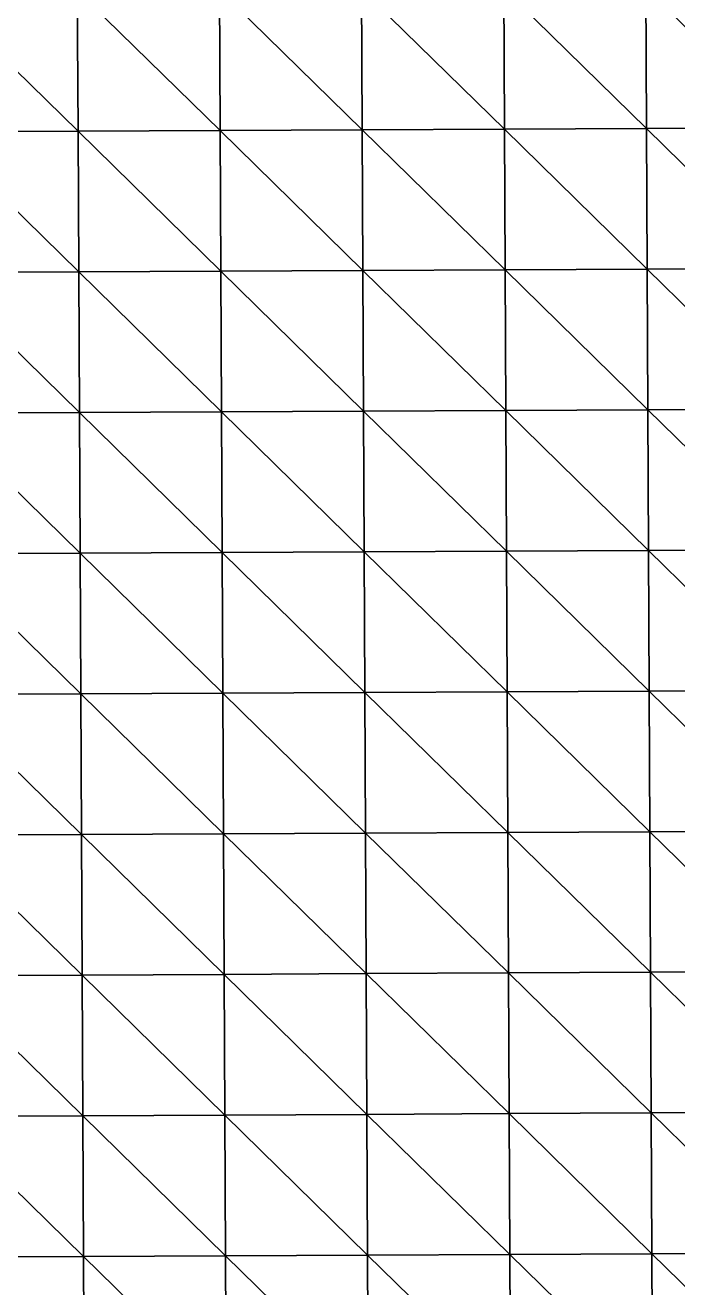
# Model space of a CAD drawing. Extents: x -372 to 678, y -263 to 741.
# Drawn here: x 445.8 to 503.5, y 326.4 to 438 of the extents above; entities that cross this region are included whole.
import ezdxf

# ---------------------------------------------------------------- set-up
doc = ezdxf.new("R2010")
doc.units = 0
doc.header["$LTSCALE"] = 0.0254
doc.layers.get('0').update_dxf_attribs({"linetype": 'CONTINUOUS'})
doc.layers.add('LOCATION_SNAPSHOT', color=144, linetype='CONTINUOUS')
doc.layers.add('LOCATION_TERRAIN', color=36, linetype='CONTINUOUS')

# ---------------------------------------------------------------- blocks, each defined once
blk = doc.blocks.new('LOCATION_SNAPSHOT_1')
at = {"color": 8}
mesh = blk.add_polyface(dxfattribs=at)
corners = [(-63.49, 214.77), (675.12, 740.67), (-66.01, 737.09), (677.64, 218.35)]
mesh.append_faces([[corners[k] for k in face] for face in [(0, 1, 2), (1, 0, 3)]], dxfattribs={"vtx0": -1, "color": 8})
blk = doc.blocks.new('LOCATION_TERRAIN_1')
at = {"color": 8}
mesh = blk.add_polyface(dxfattribs=at)
corners = [(450.51, 428.67, 11.83), (450.45, 441.11, 11.66), (437.89, 441.05, 11.6)]
mesh.append_faces([[corners[k] for k in face] for face in [(0, 1, 2)]], dxfattribs={"color": 8})
mesh = blk.add_polyface(dxfattribs=at)
corners = [(450.51, 428.67, 11.83), (437.89, 441.05, 11.6), (437.95, 428.61, 12.09)]
mesh.append_faces([[corners[k] for k in face] for face in [(0, 1, 2)]], dxfattribs={"color": 8})
mesh = blk.add_polyface(dxfattribs=at)
corners = [(463.07, 428.73, 11.57), (463.01, 441.17, 11.73), (450.45, 441.11, 11.66)]
mesh.append_faces([[corners[k] for k in face] for face in [(0, 1, 2)]], dxfattribs={"color": 8})
mesh = blk.add_polyface(dxfattribs=at)
corners = [(463.07, 428.73, 11.57), (450.45, 441.11, 11.66), (450.51, 428.67, 11.83)]
mesh.append_faces([[corners[k] for k in face] for face in [(0, 1, 2)]], dxfattribs={"color": 8})
mesh = blk.add_polyface(dxfattribs=at)
corners = [(475.63, 428.79, 11.47), (475.57, 441.23, 11.95), (463.01, 441.17, 11.73)]
mesh.append_faces([[corners[k] for k in face] for face in [(0, 1, 2)]], dxfattribs={"color": 8})
mesh = blk.add_polyface(dxfattribs=at)
corners = [(475.63, 428.79, 11.47), (463.01, 441.17, 11.73), (463.07, 428.73, 11.57)]
mesh.append_faces([[corners[k] for k in face] for face in [(0, 1, 2)]], dxfattribs={"color": 8})
mesh = blk.add_polyface(dxfattribs=at)
corners = [(488.2, 428.85, 11.54), (488.14, 441.29, 12.35), (475.57, 441.23, 11.95)]
mesh.append_faces([[corners[k] for k in face] for face in [(0, 1, 2)]], dxfattribs={"color": 8})
mesh = blk.add_polyface(dxfattribs=at)
corners = [(488.2, 428.85, 11.54), (475.57, 441.23, 11.95), (475.63, 428.79, 11.47)]
mesh.append_faces([[corners[k] for k in face] for face in [(0, 1, 2)]], dxfattribs={"color": 8})
mesh = blk.add_polyface(dxfattribs=at)
corners = [(500.76, 428.91, 11.6), (500.7, 441.35, 12.74), (488.14, 441.29, 12.35)]
mesh.append_faces([[corners[k] for k in face] for face in [(0, 1, 2)]], dxfattribs={"color": 8})
mesh = blk.add_polyface(dxfattribs=at)
corners = [(500.76, 428.91, 11.6), (488.14, 441.29, 12.35), (488.2, 428.85, 11.54)]
mesh.append_faces([[corners[k] for k in face] for face in [(0, 1, 2)]], dxfattribs={"color": 8})
mesh = blk.add_polyface(dxfattribs=at)
corners = [(513.32, 428.97, 11.88), (513.26, 441.41, 13.15), (500.7, 441.35, 12.74)]
mesh.append_faces([[corners[k] for k in face] for face in [(0, 1, 2)]], dxfattribs={"color": 8})
mesh = blk.add_polyface(dxfattribs=at)
corners = [(513.32, 428.97, 11.88), (500.7, 441.35, 12.74), (500.76, 428.91, 11.6)]
mesh.append_faces([[corners[k] for k in face] for face in [(0, 1, 2)]], dxfattribs={"color": 8})
mesh = blk.add_polyface(dxfattribs=at)
corners = [(463.13, 416.3, 11.41), (463.07, 428.73, 11.57), (450.51, 428.67, 11.83)]
mesh.append_faces([[corners[k] for k in face] for face in [(0, 1, 2)]], dxfattribs={"color": 8})
mesh = blk.add_polyface(dxfattribs=at)
corners = [(475.69, 416.36, 10.98), (475.63, 428.79, 11.47), (463.07, 428.73, 11.57)]
mesh.append_faces([[corners[k] for k in face] for face in [(0, 1, 2)]], dxfattribs={"color": 8})
mesh = blk.add_polyface(dxfattribs=at)
corners = [(475.69, 416.36, 10.98), (463.07, 428.73, 11.57), (463.13, 416.3, 11.41)]
mesh.append_faces([[corners[k] for k in face] for face in [(0, 1, 2)]], dxfattribs={"color": 8})
mesh = blk.add_polyface(dxfattribs=at)
corners = [(488.26, 416.42, 10.73), (488.2, 428.85, 11.54), (475.63, 428.79, 11.47)]
mesh.append_faces([[corners[k] for k in face] for face in [(0, 1, 2)]], dxfattribs={"color": 8})
mesh = blk.add_polyface(dxfattribs=at)
corners = [(488.26, 416.42, 10.73), (475.63, 428.79, 11.47), (475.69, 416.36, 10.98)]
mesh.append_faces([[corners[k] for k in face] for face in [(0, 1, 2)]], dxfattribs={"color": 8})
mesh = blk.add_polyface(dxfattribs=at)
corners = [(500.82, 416.48, 10.47), (500.76, 428.91, 11.6), (488.2, 428.85, 11.54)]
mesh.append_faces([[corners[k] for k in face] for face in [(0, 1, 2)]], dxfattribs={"color": 8})
mesh = blk.add_polyface(dxfattribs=at)
corners = [(500.82, 416.48, 10.47), (488.2, 428.85, 11.54), (488.26, 416.42, 10.73)]
mesh.append_faces([[corners[k] for k in face] for face in [(0, 1, 2)]], dxfattribs={"color": 8})
mesh = blk.add_polyface(dxfattribs=at)
corners = [(513.38, 416.54, 10.61), (513.32, 428.97, 11.88), (500.76, 428.91, 11.6)]
mesh.append_faces([[corners[k] for k in face] for face in [(0, 1, 2)]], dxfattribs={"color": 8})
mesh = blk.add_polyface(dxfattribs=at)
corners = [(513.38, 416.54, 10.61), (500.76, 428.91, 11.6), (500.82, 416.48, 10.47)]
mesh.append_faces([[corners[k] for k in face] for face in [(0, 1, 2)]], dxfattribs={"color": 8})
mesh = blk.add_polyface(dxfattribs=at)
corners = [(450.57, 416.23, 12), (450.51, 428.67, 11.83), (437.95, 428.61, 12.09)]
mesh.append_faces([[corners[k] for k in face] for face in [(0, 1, 2)]], dxfattribs={"color": 8})
mesh = blk.add_polyface(dxfattribs=at)
corners = [(450.57, 416.23, 12), (437.95, 428.61, 12.09), (438.01, 416.17, 12.58)]
mesh.append_faces([[corners[k] for k in face] for face in [(0, 1, 2)]], dxfattribs={"color": 8})
mesh = blk.add_polyface(dxfattribs=at)
corners = [(463.13, 416.3, 11.41), (450.51, 428.67, 11.83), (450.57, 416.23, 12)]
mesh.append_faces([[corners[k] for k in face] for face in [(0, 1, 2)]], dxfattribs={"color": 8})
mesh = blk.add_polyface(dxfattribs=at)
corners = [(488.32, 403.98, 11.31), (488.26, 416.42, 10.73), (475.69, 416.36, 10.98)]
mesh.append_faces([[corners[k] for k in face] for face in [(0, 1, 2)]], dxfattribs={"color": 8})
mesh = blk.add_polyface(dxfattribs=at)
corners = [(500.88, 404.04, 10.98), (500.82, 416.48, 10.47), (488.26, 416.42, 10.73)]
mesh.append_faces([[corners[k] for k in face] for face in [(0, 1, 2)]], dxfattribs={"color": 8})
mesh = blk.add_polyface(dxfattribs=at)
corners = [(500.88, 404.04, 10.98), (488.26, 416.42, 10.73), (488.32, 403.98, 11.31)]
mesh.append_faces([[corners[k] for k in face] for face in [(0, 1, 2)]], dxfattribs={"color": 8})
mesh = blk.add_polyface(dxfattribs=at)
corners = [(513.44, 404.1, 10.98), (513.38, 416.54, 10.61), (500.82, 416.48, 10.47)]
mesh.append_faces([[corners[k] for k in face] for face in [(0, 1, 2)]], dxfattribs={"color": 8})
mesh = blk.add_polyface(dxfattribs=at)
corners = [(513.44, 404.1, 10.98), (500.82, 416.48, 10.47), (500.88, 404.04, 10.98)]
mesh.append_faces([[corners[k] for k in face] for face in [(0, 1, 2)]], dxfattribs={"color": 8})
mesh = blk.add_polyface(dxfattribs=at)
corners = [(450.63, 403.8, 12.54), (450.57, 416.23, 12), (438.01, 416.17, 12.58)]
mesh.append_faces([[corners[k] for k in face] for face in [(0, 1, 2)]], dxfattribs={"color": 8})
mesh = blk.add_polyface(dxfattribs=at)
corners = [(450.63, 403.8, 12.54), (438.01, 416.17, 12.58), (438.07, 403.74, 13.03)]
mesh.append_faces([[corners[k] for k in face] for face in [(0, 1, 2)]], dxfattribs={"color": 8})
mesh = blk.add_polyface(dxfattribs=at)
corners = [(463.19, 403.86, 12.05), (463.13, 416.3, 11.41), (450.57, 416.23, 12)]
mesh.append_faces([[corners[k] for k in face] for face in [(0, 1, 2)]], dxfattribs={"color": 8})
mesh = blk.add_polyface(dxfattribs=at)
corners = [(463.19, 403.86, 12.05), (450.57, 416.23, 12), (450.63, 403.8, 12.54)]
mesh.append_faces([[corners[k] for k in face] for face in [(0, 1, 2)]], dxfattribs={"color": 8})
mesh = blk.add_polyface(dxfattribs=at)
corners = [(475.75, 403.92, 11.64), (475.69, 416.36, 10.98), (463.13, 416.3, 11.41)]
mesh.append_faces([[corners[k] for k in face] for face in [(0, 1, 2)]], dxfattribs={"color": 8})
mesh = blk.add_polyface(dxfattribs=at)
corners = [(475.75, 403.92, 11.64), (463.13, 416.3, 11.41), (463.19, 403.86, 12.05)]
mesh.append_faces([[corners[k] for k in face] for face in [(0, 1, 2)]], dxfattribs={"color": 8})
mesh = blk.add_polyface(dxfattribs=at)
corners = [(488.32, 403.98, 11.31), (475.69, 416.36, 10.98), (475.75, 403.92, 11.64)]
mesh.append_faces([[corners[k] for k in face] for face in [(0, 1, 2)]], dxfattribs={"color": 8})
mesh = blk.add_polyface(dxfattribs=at)
corners = [(450.69, 391.36, 13.2), (450.63, 403.8, 12.54), (438.07, 403.74, 13.03)]
mesh.append_faces([[corners[k] for k in face] for face in [(0, 1, 2)]], dxfattribs={"color": 8})
mesh = blk.add_polyface(dxfattribs=at)
corners = [(450.69, 391.36, 13.2), (438.07, 403.74, 13.03), (438.13, 391.3, 13.47)]
mesh.append_faces([[corners[k] for k in face] for face in [(0, 1, 2)]], dxfattribs={"color": 8})
mesh = blk.add_polyface(dxfattribs=at)
corners = [(463.25, 391.42, 12.92), (463.19, 403.86, 12.05), (450.63, 403.8, 12.54)]
mesh.append_faces([[corners[k] for k in face] for face in [(0, 1, 2)]], dxfattribs={"color": 8})
mesh = blk.add_polyface(dxfattribs=at)
corners = [(463.25, 391.42, 12.92), (450.63, 403.8, 12.54), (450.69, 391.36, 13.2)]
mesh.append_faces([[corners[k] for k in face] for face in [(0, 1, 2)]], dxfattribs={"color": 8})
mesh = blk.add_polyface(dxfattribs=at)
corners = [(475.81, 391.48, 12.62), (475.75, 403.92, 11.64), (463.19, 403.86, 12.05)]
mesh.append_faces([[corners[k] for k in face] for face in [(0, 1, 2)]], dxfattribs={"color": 8})
mesh = blk.add_polyface(dxfattribs=at)
corners = [(475.81, 391.48, 12.62), (463.19, 403.86, 12.05), (463.25, 391.42, 12.92)]
mesh.append_faces([[corners[k] for k in face] for face in [(0, 1, 2)]], dxfattribs={"color": 8})
mesh = blk.add_polyface(dxfattribs=at)
corners = [(488.38, 391.54, 12.29), (488.32, 403.98, 11.31), (475.75, 403.92, 11.64)]
mesh.append_faces([[corners[k] for k in face] for face in [(0, 1, 2)]], dxfattribs={"color": 8})
mesh = blk.add_polyface(dxfattribs=at)
corners = [(488.38, 391.54, 12.29), (475.75, 403.92, 11.64), (475.81, 391.48, 12.62)]
mesh.append_faces([[corners[k] for k in face] for face in [(0, 1, 2)]], dxfattribs={"color": 8})
mesh = blk.add_polyface(dxfattribs=at)
corners = [(500.94, 391.6, 11.96), (500.88, 404.04, 10.98), (488.32, 403.98, 11.31)]
mesh.append_faces([[corners[k] for k in face] for face in [(0, 1, 2)]], dxfattribs={"color": 8})
mesh = blk.add_polyface(dxfattribs=at)
corners = [(500.94, 391.6, 11.96), (488.32, 403.98, 11.31), (488.38, 391.54, 12.29)]
mesh.append_faces([[corners[k] for k in face] for face in [(0, 1, 2)]], dxfattribs={"color": 8})
mesh = blk.add_polyface(dxfattribs=at)
corners = [(513.5, 391.67, 11.82), (513.44, 404.1, 10.98), (500.88, 404.04, 10.98)]
mesh.append_faces([[corners[k] for k in face] for face in [(0, 1, 2)]], dxfattribs={"color": 8})
mesh = blk.add_polyface(dxfattribs=at)
corners = [(513.5, 391.67, 11.82), (500.88, 404.04, 10.98), (500.94, 391.6, 11.96)]
mesh.append_faces([[corners[k] for k in face] for face in [(0, 1, 2)]], dxfattribs={"color": 8})
mesh = blk.add_polyface(dxfattribs=at)
corners = [(450.75, 378.93, 13.86), (450.69, 391.36, 13.2), (438.13, 391.3, 13.47)]
mesh.append_faces([[corners[k] for k in face] for face in [(0, 1, 2)]], dxfattribs={"color": 8})
mesh = blk.add_polyface(dxfattribs=at)
corners = [(450.75, 378.93, 13.86), (438.13, 391.3, 13.47), (438.19, 378.87, 13.91)]
mesh.append_faces([[corners[k] for k in face] for face in [(0, 1, 2)]], dxfattribs={"color": 8})
mesh = blk.add_polyface(dxfattribs=at)
corners = [(463.31, 378.99, 13.8), (463.25, 391.42, 12.92), (450.69, 391.36, 13.2)]
mesh.append_faces([[corners[k] for k in face] for face in [(0, 1, 2)]], dxfattribs={"color": 8})
mesh = blk.add_polyface(dxfattribs=at)
corners = [(463.31, 378.99, 13.8), (450.69, 391.36, 13.2), (450.75, 378.93, 13.86)]
mesh.append_faces([[corners[k] for k in face] for face in [(0, 1, 2)]], dxfattribs={"color": 8})
mesh = blk.add_polyface(dxfattribs=at)
corners = [(475.87, 379.05, 13.61), (475.81, 391.48, 12.62), (463.25, 391.42, 12.92)]
mesh.append_faces([[corners[k] for k in face] for face in [(0, 1, 2)]], dxfattribs={"color": 8})
mesh = blk.add_polyface(dxfattribs=at)
corners = [(475.87, 379.05, 13.61), (463.25, 391.42, 12.92), (463.31, 378.99, 13.8)]
mesh.append_faces([[corners[k] for k in face] for face in [(0, 1, 2)]], dxfattribs={"color": 8})
mesh = blk.add_polyface(dxfattribs=at)
corners = [(488.44, 379.11, 13.28), (488.38, 391.54, 12.29), (475.81, 391.48, 12.62)]
mesh.append_faces([[corners[k] for k in face] for face in [(0, 1, 2)]], dxfattribs={"color": 8})
mesh = blk.add_polyface(dxfattribs=at)
corners = [(488.44, 379.11, 13.28), (475.81, 391.48, 12.62), (475.87, 379.05, 13.61)]
mesh.append_faces([[corners[k] for k in face] for face in [(0, 1, 2)]], dxfattribs={"color": 8})
mesh = blk.add_polyface(dxfattribs=at)
corners = [(501, 379.17, 12.95), (500.94, 391.6, 11.96), (488.38, 391.54, 12.29)]
mesh.append_faces([[corners[k] for k in face] for face in [(0, 1, 2)]], dxfattribs={"color": 8})
mesh = blk.add_polyface(dxfattribs=at)
corners = [(501, 379.17, 12.95), (488.38, 391.54, 12.29), (488.44, 379.11, 13.28)]
mesh.append_faces([[corners[k] for k in face] for face in [(0, 1, 2)]], dxfattribs={"color": 8})
mesh = blk.add_polyface(dxfattribs=at)
corners = [(513.56, 379.23, 12.66), (513.5, 391.67, 11.82), (500.94, 391.6, 11.96)]
mesh.append_faces([[corners[k] for k in face] for face in [(0, 1, 2)]], dxfattribs={"color": 8})
mesh = blk.add_polyface(dxfattribs=at)
corners = [(513.56, 379.23, 12.66), (500.94, 391.6, 11.96), (501, 379.17, 12.95)]
mesh.append_faces([[corners[k] for k in face] for face in [(0, 1, 2)]], dxfattribs={"color": 8})
mesh = blk.add_polyface(dxfattribs=at)
corners = [(450.81, 366.49, 13.3), (450.75, 378.93, 13.86), (438.19, 378.87, 13.91)]
mesh.append_faces([[corners[k] for k in face] for face in [(0, 1, 2)]], dxfattribs={"color": 8})
mesh = blk.add_polyface(dxfattribs=at)
corners = [(450.81, 366.49, 13.3), (438.19, 378.87, 13.91), (438.25, 366.43, 12.99)]
mesh.append_faces([[corners[k] for k in face] for face in [(0, 1, 2)]], dxfattribs={"color": 8})
mesh = blk.add_polyface(dxfattribs=at)
corners = [(463.37, 366.55, 13.62), (463.31, 378.99, 13.8), (450.75, 378.93, 13.86)]
mesh.append_faces([[corners[k] for k in face] for face in [(0, 1, 2)]], dxfattribs={"color": 8})
mesh = blk.add_polyface(dxfattribs=at)
corners = [(463.37, 366.55, 13.62), (450.75, 378.93, 13.86), (450.81, 366.49, 13.3)]
mesh.append_faces([[corners[k] for k in face] for face in [(0, 1, 2)]], dxfattribs={"color": 8})
mesh = blk.add_polyface(dxfattribs=at)
corners = [(475.93, 366.61, 13.75), (475.87, 379.05, 13.61), (463.31, 378.99, 13.8)]
mesh.append_faces([[corners[k] for k in face] for face in [(0, 1, 2)]], dxfattribs={"color": 8})
mesh = blk.add_polyface(dxfattribs=at)
corners = [(475.93, 366.61, 13.75), (463.31, 378.99, 13.8), (463.37, 366.55, 13.62)]
mesh.append_faces([[corners[k] for k in face] for face in [(0, 1, 2)]], dxfattribs={"color": 8})
mesh = blk.add_polyface(dxfattribs=at)
corners = [(488.5, 366.67, 13.65), (488.44, 379.11, 13.28), (475.87, 379.05, 13.61)]
mesh.append_faces([[corners[k] for k in face] for face in [(0, 1, 2)]], dxfattribs={"color": 8})
mesh = blk.add_polyface(dxfattribs=at)
corners = [(488.5, 366.67, 13.65), (475.87, 379.05, 13.61), (475.93, 366.61, 13.75)]
mesh.append_faces([[corners[k] for k in face] for face in [(0, 1, 2)]], dxfattribs={"color": 8})
mesh = blk.add_polyface(dxfattribs=at)
corners = [(501.06, 366.73, 13.56), (501, 379.17, 12.95), (488.44, 379.11, 13.28)]
mesh.append_faces([[corners[k] for k in face] for face in [(0, 1, 2)]], dxfattribs={"color": 8})
mesh = blk.add_polyface(dxfattribs=at)
corners = [(501.06, 366.73, 13.56), (488.44, 379.11, 13.28), (488.5, 366.67, 13.65)]
mesh.append_faces([[corners[k] for k in face] for face in [(0, 1, 2)]], dxfattribs={"color": 8})
mesh = blk.add_polyface(dxfattribs=at)
corners = [(513.62, 366.79, 13.22), (513.56, 379.23, 12.66), (501, 379.17, 12.95)]
mesh.append_faces([[corners[k] for k in face] for face in [(0, 1, 2)]], dxfattribs={"color": 8})
mesh = blk.add_polyface(dxfattribs=at)
corners = [(513.62, 366.79, 13.22), (501, 379.17, 12.95), (501.06, 366.73, 13.56)]
mesh.append_faces([[corners[k] for k in face] for face in [(0, 1, 2)]], dxfattribs={"color": 8})
mesh = blk.add_polyface(dxfattribs=at)
corners = [(450.87, 354.05, 12.31), (450.81, 366.49, 13.3), (438.25, 366.43, 12.99)]
mesh.append_faces([[corners[k] for k in face] for face in [(0, 1, 2)]], dxfattribs={"color": 8})
mesh = blk.add_polyface(dxfattribs=at)
corners = [(450.87, 354.05, 12.31), (438.25, 366.43, 12.99), (438.31, 353.99, 11.56)]
mesh.append_faces([[corners[k] for k in face] for face in [(0, 1, 2)]], dxfattribs={"color": 8})
mesh = blk.add_polyface(dxfattribs=at)
corners = [(463.43, 354.11, 13.07), (463.37, 366.55, 13.62), (450.81, 366.49, 13.3)]
mesh.append_faces([[corners[k] for k in face] for face in [(0, 1, 2)]], dxfattribs={"color": 8})
mesh = blk.add_polyface(dxfattribs=at)
corners = [(463.43, 354.11, 13.07), (450.81, 366.49, 13.3), (450.87, 354.05, 12.31)]
mesh.append_faces([[corners[k] for k in face] for face in [(0, 1, 2)]], dxfattribs={"color": 8})
mesh = blk.add_polyface(dxfattribs=at)
corners = [(475.99, 354.18, 13.57), (475.93, 366.61, 13.75), (463.37, 366.55, 13.62)]
mesh.append_faces([[corners[k] for k in face] for face in [(0, 1, 2)]], dxfattribs={"color": 8})
mesh = blk.add_polyface(dxfattribs=at)
corners = [(475.99, 354.18, 13.57), (463.37, 366.55, 13.62), (463.43, 354.11, 13.07)]
mesh.append_faces([[corners[k] for k in face] for face in [(0, 1, 2)]], dxfattribs={"color": 8})
mesh = blk.add_polyface(dxfattribs=at)
corners = [(488.56, 354.24, 13.81), (488.5, 366.67, 13.65), (475.93, 366.61, 13.75)]
mesh.append_faces([[corners[k] for k in face] for face in [(0, 1, 2)]], dxfattribs={"color": 8})
mesh = blk.add_polyface(dxfattribs=at)
corners = [(488.56, 354.24, 13.81), (475.93, 366.61, 13.75), (475.99, 354.18, 13.57)]
mesh.append_faces([[corners[k] for k in face] for face in [(0, 1, 2)]], dxfattribs={"color": 8})
mesh = blk.add_polyface(dxfattribs=at)
corners = [(501.12, 354.3, 14.04), (501.06, 366.73, 13.56), (488.5, 366.67, 13.65)]
mesh.append_faces([[corners[k] for k in face] for face in [(0, 1, 2)]], dxfattribs={"color": 8})
mesh = blk.add_polyface(dxfattribs=at)
corners = [(501.12, 354.3, 14.04), (488.5, 366.67, 13.65), (488.56, 354.24, 13.81)]
mesh.append_faces([[corners[k] for k in face] for face in [(0, 1, 2)]], dxfattribs={"color": 8})
mesh = blk.add_polyface(dxfattribs=at)
corners = [(513.68, 354.36, 13.69), (513.62, 366.79, 13.22), (501.06, 366.73, 13.56)]
mesh.append_faces([[corners[k] for k in face] for face in [(0, 1, 2)]], dxfattribs={"color": 8})
mesh = blk.add_polyface(dxfattribs=at)
corners = [(513.68, 354.36, 13.69), (501.06, 366.73, 13.56), (501.12, 354.3, 14.04)]
mesh.append_faces([[corners[k] for k in face] for face in [(0, 1, 2)]], dxfattribs={"color": 8})
mesh = blk.add_polyface(dxfattribs=at)
corners = [(450.93, 341.62, 11.33), (450.87, 354.05, 12.31), (438.31, 353.99, 11.56)]
mesh.append_faces([[corners[k] for k in face] for face in [(0, 1, 2)]], dxfattribs={"color": 8})
mesh = blk.add_polyface(dxfattribs=at)
corners = [(450.93, 341.62, 11.33), (438.31, 353.99, 11.56), (438.37, 341.56, 10.14)]
mesh.append_faces([[corners[k] for k in face] for face in [(0, 1, 2)]], dxfattribs={"color": 8})
mesh = blk.add_polyface(dxfattribs=at)
corners = [(463.49, 341.68, 12.51), (463.43, 354.11, 13.07), (450.87, 354.05, 12.31)]
mesh.append_faces([[corners[k] for k in face] for face in [(0, 1, 2)]], dxfattribs={"color": 8})
mesh = blk.add_polyface(dxfattribs=at)
corners = [(463.49, 341.68, 12.51), (450.87, 354.05, 12.31), (450.93, 341.62, 11.33)]
mesh.append_faces([[corners[k] for k in face] for face in [(0, 1, 2)]], dxfattribs={"color": 8})
mesh = blk.add_polyface(dxfattribs=at)
corners = [(476.05, 341.74, 13.4), (475.99, 354.18, 13.57), (463.43, 354.11, 13.07)]
mesh.append_faces([[corners[k] for k in face] for face in [(0, 1, 2)]], dxfattribs={"color": 8})
mesh = blk.add_polyface(dxfattribs=at)
corners = [(476.05, 341.74, 13.4), (463.43, 354.11, 13.07), (463.49, 341.68, 12.51)]
mesh.append_faces([[corners[k] for k in face] for face in [(0, 1, 2)]], dxfattribs={"color": 8})
mesh = blk.add_polyface(dxfattribs=at)
corners = [(488.62, 341.8, 13.96), (488.56, 354.24, 13.81), (475.99, 354.18, 13.57)]
mesh.append_faces([[corners[k] for k in face] for face in [(0, 1, 2)]], dxfattribs={"color": 8})
mesh = blk.add_polyface(dxfattribs=at)
corners = [(488.62, 341.8, 13.96), (475.99, 354.18, 13.57), (476.05, 341.74, 13.4)]
mesh.append_faces([[corners[k] for k in face] for face in [(0, 1, 2)]], dxfattribs={"color": 8})
mesh = blk.add_polyface(dxfattribs=at)
corners = [(501.18, 341.86, 14.52), (501.12, 354.3, 14.04), (488.56, 354.24, 13.81)]
mesh.append_faces([[corners[k] for k in face] for face in [(0, 1, 2)]], dxfattribs={"color": 8})
mesh = blk.add_polyface(dxfattribs=at)
corners = [(501.18, 341.86, 14.52), (488.56, 354.24, 13.81), (488.62, 341.8, 13.96)]
mesh.append_faces([[corners[k] for k in face] for face in [(0, 1, 2)]], dxfattribs={"color": 8})
mesh = blk.add_polyface(dxfattribs=at)
corners = [(513.74, 341.92, 14.15), (513.68, 354.36, 13.69), (501.12, 354.3, 14.04)]
mesh.append_faces([[corners[k] for k in face] for face in [(0, 1, 2)]], dxfattribs={"color": 8})
mesh = blk.add_polyface(dxfattribs=at)
corners = [(513.74, 341.92, 14.15), (501.12, 354.3, 14.04), (501.18, 341.86, 14.52)]
mesh.append_faces([[corners[k] for k in face] for face in [(0, 1, 2)]], dxfattribs={"color": 8})
mesh = blk.add_polyface(dxfattribs=at)
corners = [(450.99, 329.18, 10.68), (450.93, 341.62, 11.33), (438.37, 341.56, 10.14)]
mesh.append_faces([[corners[k] for k in face] for face in [(0, 1, 2)]], dxfattribs={"color": 8})
mesh = blk.add_polyface(dxfattribs=at)
corners = [(463.55, 329.24, 11.93), (463.49, 341.68, 12.51), (450.93, 341.62, 11.33)]
mesh.append_faces([[corners[k] for k in face] for face in [(0, 1, 2)]], dxfattribs={"color": 8})
mesh = blk.add_polyface(dxfattribs=at)
corners = [(463.55, 329.24, 11.93), (450.93, 341.62, 11.33), (450.99, 329.18, 10.68)]
mesh.append_faces([[corners[k] for k in face] for face in [(0, 1, 2)]], dxfattribs={"color": 8})
mesh = blk.add_polyface(dxfattribs=at)
corners = [(476.11, 329.3, 12.85), (476.05, 341.74, 13.4), (463.49, 341.68, 12.51)]
mesh.append_faces([[corners[k] for k in face] for face in [(0, 1, 2)]], dxfattribs={"color": 8})
mesh = blk.add_polyface(dxfattribs=at)
corners = [(476.11, 329.3, 12.85), (463.49, 341.68, 12.51), (463.55, 329.24, 11.93)]
mesh.append_faces([[corners[k] for k in face] for face in [(0, 1, 2)]], dxfattribs={"color": 8})
mesh = blk.add_polyface(dxfattribs=at)
corners = [(488.68, 329.36, 13.44), (488.62, 341.8, 13.96), (476.05, 341.74, 13.4)]
mesh.append_faces([[corners[k] for k in face] for face in [(0, 1, 2)]], dxfattribs={"color": 8})
mesh = blk.add_polyface(dxfattribs=at)
corners = [(488.68, 329.36, 13.44), (476.05, 341.74, 13.4), (476.11, 329.3, 12.85)]
mesh.append_faces([[corners[k] for k in face] for face in [(0, 1, 2)]], dxfattribs={"color": 8})
mesh = blk.add_polyface(dxfattribs=at)
corners = [(501.24, 329.42, 14.02), (501.18, 341.86, 14.52), (488.62, 341.8, 13.96)]
mesh.append_faces([[corners[k] for k in face] for face in [(0, 1, 2)]], dxfattribs={"color": 8})
mesh = blk.add_polyface(dxfattribs=at)
corners = [(501.24, 329.42, 14.02), (488.62, 341.8, 13.96), (488.68, 329.36, 13.44)]
mesh.append_faces([[corners[k] for k in face] for face in [(0, 1, 2)]], dxfattribs={"color": 8})
mesh = blk.add_polyface(dxfattribs=at)
corners = [(513.8, 329.48, 13.47), (513.74, 341.92, 14.15), (501.18, 341.86, 14.52)]
mesh.append_faces([[corners[k] for k in face] for face in [(0, 1, 2)]], dxfattribs={"color": 8})
mesh = blk.add_polyface(dxfattribs=at)
corners = [(513.8, 329.48, 13.47), (501.18, 341.86, 14.52), (501.24, 329.42, 14.02)]
mesh.append_faces([[corners[k] for k in face] for face in [(0, 1, 2)]], dxfattribs={"color": 8})
mesh = blk.add_polyface(dxfattribs=at)
corners = [(450.99, 329.18, 10.68), (438.37, 341.56, 10.14), (438.43, 329.12, 9.44)]
mesh.append_faces([[corners[k] for k in face] for face in [(0, 1, 2)]], dxfattribs={"color": 8})
mesh = blk.add_polyface(dxfattribs=at)
corners = [(488.74, 316.93, 12.62), (488.68, 329.36, 13.44), (476.11, 329.3, 12.85)]
mesh.append_faces([[corners[k] for k in face] for face in [(0, 1, 2)]], dxfattribs={"color": 8})
mesh = blk.add_polyface(dxfattribs=at)
corners = [(501.3, 316.99, 13.1), (501.24, 329.42, 14.02), (488.68, 329.36, 13.44)]
mesh.append_faces([[corners[k] for k in face] for face in [(0, 1, 2)]], dxfattribs={"color": 8})
mesh = blk.add_polyface(dxfattribs=at)
corners = [(501.3, 316.99, 13.1), (488.68, 329.36, 13.44), (488.74, 316.93, 12.62)]
mesh.append_faces([[corners[k] for k in face] for face in [(0, 1, 2)]], dxfattribs={"color": 8})
mesh = blk.add_polyface(dxfattribs=at)
corners = [(513.86, 317.05, 12.29), (513.8, 329.48, 13.47), (501.24, 329.42, 14.02)]
mesh.append_faces([[corners[k] for k in face] for face in [(0, 1, 2)]], dxfattribs={"color": 8})
mesh = blk.add_polyface(dxfattribs=at)
corners = [(513.86, 317.05, 12.29), (501.24, 329.42, 14.02), (501.3, 316.99, 13.1)]
mesh.append_faces([[corners[k] for k in face] for face in [(0, 1, 2)]], dxfattribs={"color": 8})
mesh = blk.add_polyface(dxfattribs=at)
corners = [(451.05, 316.75, 10.19), (450.99, 329.18, 10.68), (438.43, 329.12, 9.44)]
mesh.append_faces([[corners[k] for k in face] for face in [(0, 1, 2)]], dxfattribs={"color": 8})
mesh = blk.add_polyface(dxfattribs=at)
corners = [(451.05, 316.75, 10.19), (438.43, 329.12, 9.44), (438.49, 316.68, 9.05)]
mesh.append_faces([[corners[k] for k in face] for face in [(0, 1, 2)]], dxfattribs={"color": 8})
mesh = blk.add_polyface(dxfattribs=at)
corners = [(463.61, 316.81, 11.32), (463.55, 329.24, 11.93), (450.99, 329.18, 10.68)]
mesh.append_faces([[corners[k] for k in face] for face in [(0, 1, 2)]], dxfattribs={"color": 8})
mesh = blk.add_polyface(dxfattribs=at)
corners = [(463.61, 316.81, 11.32), (450.99, 329.18, 10.68), (451.05, 316.75, 10.19)]
mesh.append_faces([[corners[k] for k in face] for face in [(0, 1, 2)]], dxfattribs={"color": 8})
mesh = blk.add_polyface(dxfattribs=at)
corners = [(476.17, 316.87, 12.14), (476.11, 329.3, 12.85), (463.55, 329.24, 11.93)]
mesh.append_faces([[corners[k] for k in face] for face in [(0, 1, 2)]], dxfattribs={"color": 8})
mesh = blk.add_polyface(dxfattribs=at)
corners = [(476.17, 316.87, 12.14), (463.55, 329.24, 11.93), (463.61, 316.81, 11.32)]
mesh.append_faces([[corners[k] for k in face] for face in [(0, 1, 2)]], dxfattribs={"color": 8})
mesh = blk.add_polyface(dxfattribs=at)
corners = [(488.74, 316.93, 12.62), (476.11, 329.3, 12.85), (476.17, 316.87, 12.14)]
mesh.append_faces([[corners[k] for k in face] for face in [(0, 1, 2)]], dxfattribs={"color": 8})

msp = doc.modelspace()

# ---------------------------------------------------------------- block references
at = {"layer": 'LOCATION_SNAPSHOT', "color": 0}
msp.add_blockref('LOCATION_SNAPSHOT_1', (0, 0), dxfattribs=at)
at = {"layer": 'LOCATION_TERRAIN', "color": 0}
msp.add_blockref('LOCATION_TERRAIN_1', (0, 0), dxfattribs=at)

doc.saveas('drawing.dxf')
